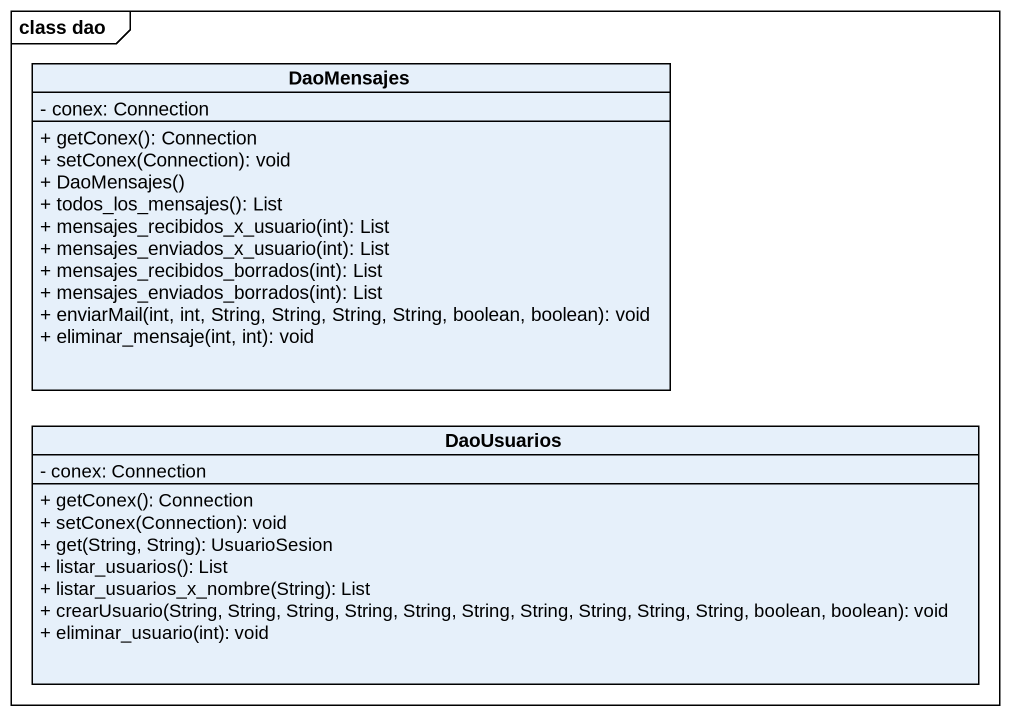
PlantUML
@startuml
mainframe class dao
hide circle
hide empty members
skinparam classAttributeIconSize 0
class DaoMensajes {
  - conex: Connection
  + getConex(): Connection
  + setConex(Connection): void
  + DaoMensajes()
  + todos_los_mensajes(): List
  + mensajes_recibidos_x_usuario(int): List
  + mensajes_enviados_x_usuario(int): List
  + mensajes_recibidos_borrados(int): List
  + mensajes_enviados_borrados(int): List
  + enviarMail(int, int, String, String, String, String, boolean, boolean): void
  + eliminar_mensaje(int, int): void
}
class DaoUsuarios {
  - conex: Connection
  + getConex(): Connection
  + setConex(Connection): void
  + get(String, String): UsuarioSesion
  + listar_usuarios(): List
  + listar_usuarios_x_nombre(String): List
  + crearUsuario(String, String, String, String, String, String, String, String, String, String, boolean, boolean): void
  + eliminar_usuario(int): void
}
@enduml
